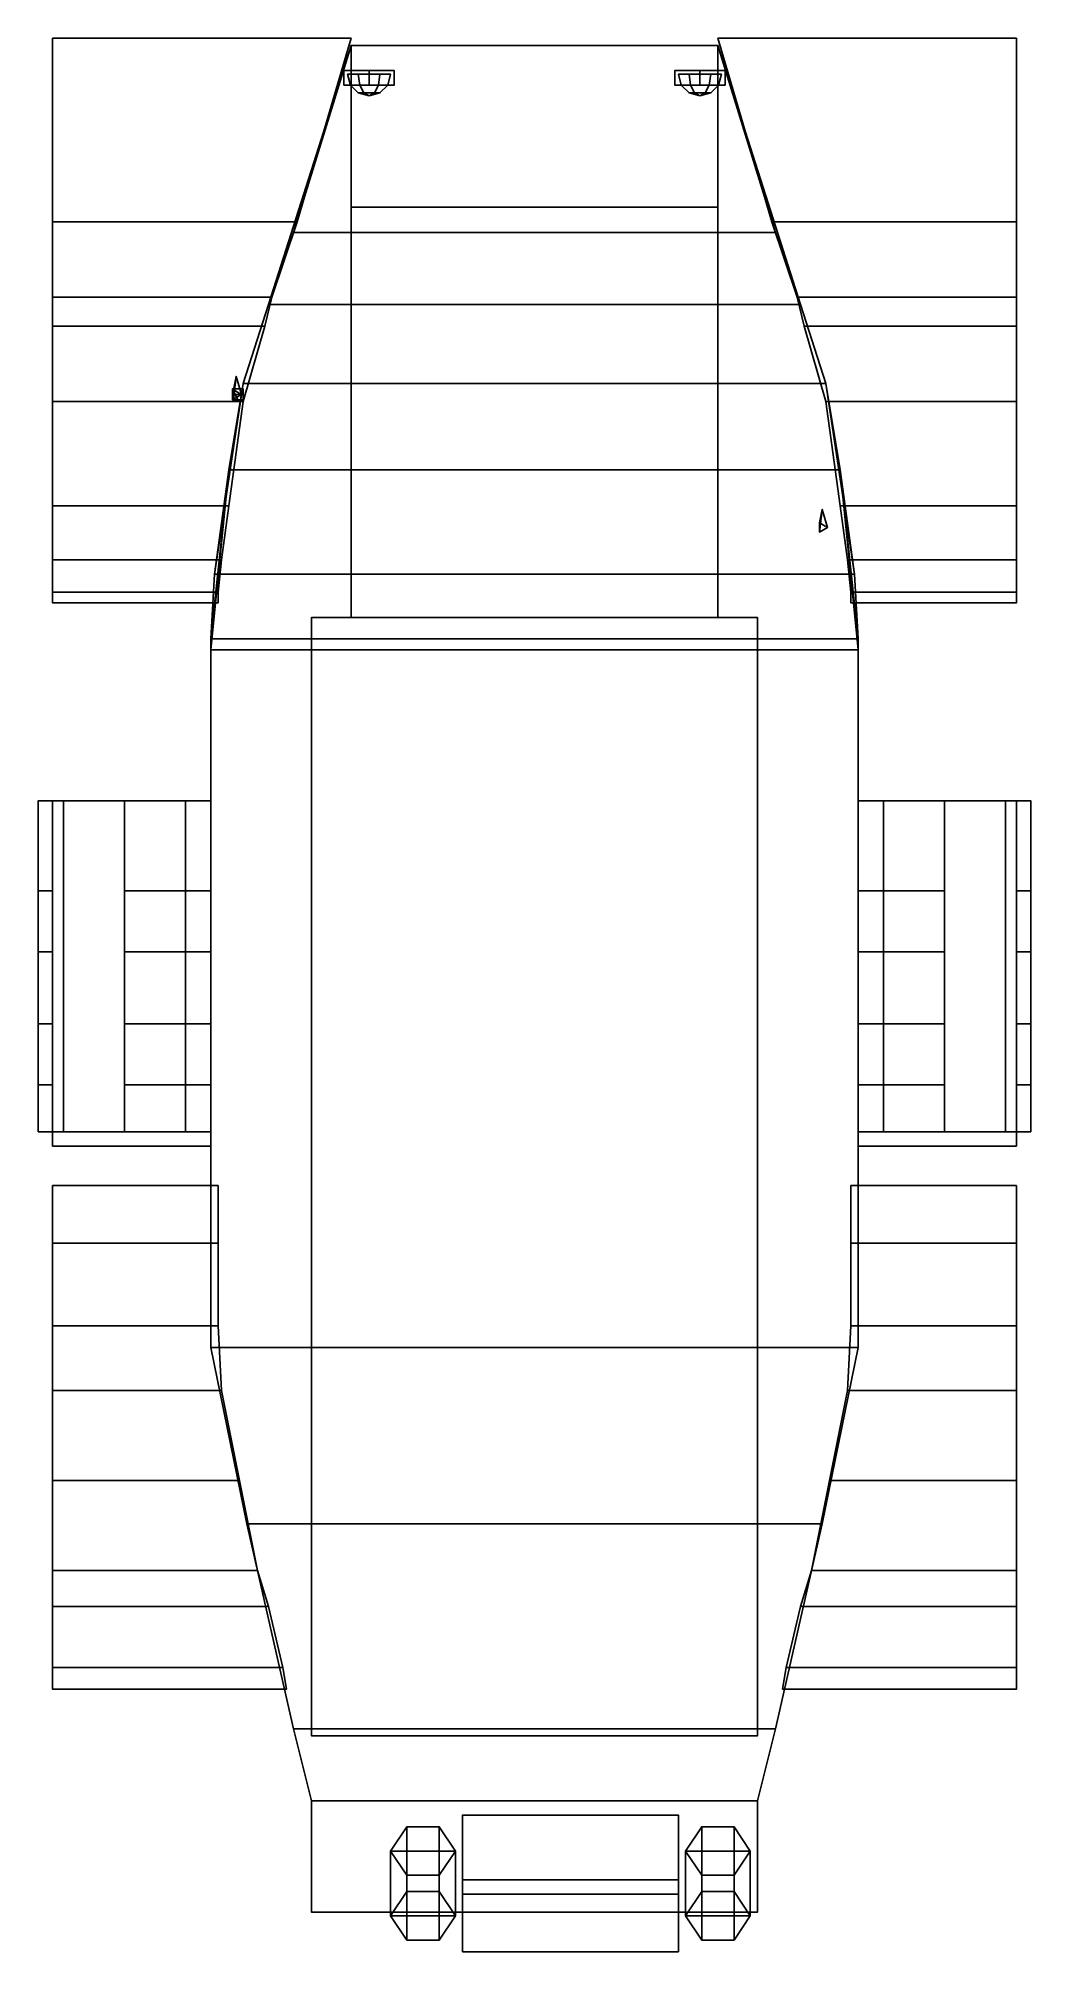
# Model space of a CAD drawing. Extents: x -1.38 to 1.38, y -2.71 to 2.61.
import ezdxf

# ---------------------------------------------------------------- set-up
doc = ezdxf.new("R2010")
doc.units = 0
doc.layers.get('0').update_dxf_attribs({"linetype": 'CONTINUOUS'})
doc.layers.add('MUDSHIELDS', color=6, linetype='CONTINUOUS')

msp = doc.modelspace()

# ---------------------------------------------------------------- linework, layer by layer
for points in [[(-0.51, 2.59, 0.81), (-0.74, 1.87, 0.81), (-0.74, 1.87, 1.34), (-0.67, 2.07, 1.34)], [(0.51, 2.59, 0.81), (0.74, 1.87, 0.81), (-0.74, 1.87, 0.81), (-0.51, 2.59, 0.81)], [(0.67, 2.07, 1.34), (0.51, 2.59, 0.81), (-0.51, 2.59, 0.81), (-0.67, 2.07, 1.34)], [(-0.51, 2.14, 0.42), (-0.51, 1, 0.42), (-0.51, 1, 0.81), (-0.51, 2.59, 0.81)], [(0.51, 2.59, 0.81), (0.51, 2.14, 0.42), (-0.51, 2.14, 0.42), (-0.51, 2.59, 0.81)], [(0.51, 1, 0.81), (0.51, 1, 0.42), (0.51, 2.14, 0.42), (0.51, 2.59, 0.81)], [(0.74, 1.87, 1.34), (0.74, 1.87, 0.81), (0.51, 2.59, 0.81), (0.67, 2.07, 1.34)], [(-0.53, 2.52, 1.07), (-0.53, 2.48, 1.07), (-0.46, 2.48, 1.15), (-0.46, 2.52, 1.15)], [(-0.46, 2.52, 1.15), (-0.46, 2.48, 1.15), (-0.53, 2.48, 1.07), (-0.53, 2.52, 1.07)], [(-0.53, 2.52, 1.07), (-0.53, 2.48, 1.07), (-0.53, 2.48, 0.92), (-0.53, 2.52, 0.88)], [(-0.53, 2.52, 0.88), (-0.53, 2.48, 0.92), (-0.53, 2.48, 1.07), (-0.53, 2.52, 1.07)], [(-0.512, 2.48, 1.03), (-0.52, 2.51, 1.03), (-0.49, 2.51, 0.978), (-0.486, 2.48, 0.985)], [(-0.486, 2.48, 1.075), (-0.49, 2.51, 1.082), (-0.52, 2.51, 1.03), (-0.512, 2.48, 1.03)], [(-0.43, 2.51, 1.082), (-0.4, 2.51, 1.03), (-0.52, 2.51, 1.03), (-0.49, 2.51, 1.082)], [(-0.4, 2.51, 1.03), (-0.43, 2.51, 0.978), (-0.49, 2.51, 0.978), (-0.52, 2.51, 1.03)], [(-0.486, 2.48, 0.985), (-0.49, 2.51, 0.978), (-0.43, 2.51, 0.978), (-0.434, 2.48, 0.985)], [(-0.434, 2.48, 1.075), (-0.43, 2.51, 1.082), (-0.49, 2.51, 1.082), (-0.486, 2.48, 1.075)], [(-0.39, 2.52, 1.07), (-0.39, 2.48, 1.07), (-0.46, 2.48, 1.15), (-0.46, 2.52, 1.15)], [(-0.46, 2.52, 1.15), (-0.46, 2.48, 1.15), (-0.39, 2.48, 1.07), (-0.39, 2.52, 1.07)], [(-0.434, 2.48, 0.985), (-0.43, 2.51, 0.978), (-0.4, 2.51, 1.03), (-0.408, 2.48, 1.03)], [(-0.408, 2.48, 1.03), (-0.4, 2.51, 1.03), (-0.43, 2.51, 1.082), (-0.434, 2.48, 1.075)], [(-0.39, 2.52, 1.07), (-0.39, 2.48, 1.07), (-0.39, 2.48, 0.92), (-0.39, 2.52, 0.88)], [(-0.39, 2.52, 0.88), (-0.39, 2.48, 0.92), (-0.39, 2.48, 1.07), (-0.39, 2.52, 1.07)], [(0.39, 2.52, 1.07), (0.39, 2.48, 1.07), (0.39, 2.48, 0.92), (0.39, 2.52, 0.88)], [(0.39, 2.52, 0.88), (0.39, 2.48, 0.92), (0.39, 2.48, 1.07), (0.39, 2.52, 1.07)], [(0.46, 2.52, 1.15), (0.46, 2.48, 1.15), (0.39, 2.48, 1.07), (0.39, 2.52, 1.07)], [(0.39, 2.52, 1.07), (0.39, 2.48, 1.07), (0.46, 2.48, 1.15), (0.46, 2.52, 1.15)], [(0.52, 2.51, 1.03), (0.49, 2.51, 0.978), (0.43, 2.51, 0.978), (0.4, 2.51, 1.03)], [(0.408, 2.48, 1.03), (0.4, 2.51, 1.03), (0.43, 2.51, 0.978), (0.434, 2.48, 0.985)], [(0.49, 2.51, 1.082), (0.52, 2.51, 1.03), (0.4, 2.51, 1.03), (0.43, 2.51, 1.082)], [(0.434, 2.48, 1.075), (0.43, 2.51, 1.082), (0.4, 2.51, 1.03), (0.408, 2.48, 1.03)], [(0.434, 2.48, 0.985), (0.43, 2.51, 0.978), (0.49, 2.51, 0.978), (0.486, 2.48, 0.985)], [(0.486, 2.48, 1.075), (0.49, 2.51, 1.082), (0.43, 2.51, 1.082), (0.434, 2.48, 1.075)], [(0.53, 2.52, 1.07), (0.53, 2.48, 1.07), (0.46, 2.48, 1.15), (0.46, 2.52, 1.15)], [(0.46, 2.52, 1.15), (0.46, 2.48, 1.15), (0.53, 2.48, 1.07), (0.53, 2.52, 1.07)], [(0.486, 2.48, 0.985), (0.49, 2.51, 0.978), (0.52, 2.51, 1.03), (0.512, 2.48, 1.03)], [(0.512, 2.48, 1.03), (0.52, 2.51, 1.03), (0.49, 2.51, 1.082), (0.486, 2.48, 1.075)], [(0.53, 2.52, 0.88), (0.53, 2.48, 0.92), (0.53, 2.48, 1.07), (0.53, 2.52, 1.07)], [(0.53, 2.52, 1.07), (0.53, 2.48, 1.07), (0.53, 2.48, 0.92), (0.53, 2.52, 0.88)], [(-0.49, 2.458, 1.03), (-0.512, 2.48, 1.03), (-0.486, 2.48, 0.985), (-0.475, 2.458, 1.004)], [(-0.475, 2.458, 1.056), (-0.486, 2.48, 1.075), (-0.512, 2.48, 1.03), (-0.49, 2.458, 1.03)], [(-0.46, 2.45, 1.03), (-0.49, 2.458, 1.03), (-0.475, 2.458, 1.004), (-0.46, 2.45, 1.03)], [(-0.46, 2.45, 1.03), (-0.475, 2.458, 1.056), (-0.49, 2.458, 1.03), (-0.46, 2.45, 1.03)], [(-0.475, 2.458, 1.004), (-0.486, 2.48, 0.985), (-0.434, 2.48, 0.985), (-0.445, 2.458, 1.004)], [(-0.445, 2.458, 1.056), (-0.434, 2.48, 1.075), (-0.486, 2.48, 1.075), (-0.475, 2.458, 1.056)], [(-0.46, 2.45, 1.03), (-0.475, 2.458, 1.004), (-0.445, 2.458, 1.004), (-0.46, 2.45, 1.03)], [(-0.46, 2.45, 1.03), (-0.445, 2.458, 1.056), (-0.475, 2.458, 1.056), (-0.46, 2.45, 1.03)], [(-0.46, 2.45, 1.03), (-0.445, 2.458, 1.004), (-0.43, 2.458, 1.03), (-0.46, 2.45, 1.03)], [(-0.46, 2.45, 1.03), (-0.43, 2.458, 1.03), (-0.445, 2.458, 1.056), (-0.46, 2.45, 1.03)], [(-0.445, 2.458, 1.004), (-0.434, 2.48, 0.985), (-0.408, 2.48, 1.03), (-0.43, 2.458, 1.03)], [(-0.43, 2.458, 1.03), (-0.408, 2.48, 1.03), (-0.434, 2.48, 1.075), (-0.445, 2.458, 1.056)], [(0.43, 2.458, 1.03), (0.408, 2.48, 1.03), (0.434, 2.48, 0.985), (0.445, 2.458, 1.004)], [(0.445, 2.458, 1.056), (0.434, 2.48, 1.075), (0.408, 2.48, 1.03), (0.43, 2.458, 1.03)], [(0.46, 2.45, 1.03), (0.43, 2.458, 1.03), (0.445, 2.458, 1.004), (0.46, 2.45, 1.03)], [(0.46, 2.45, 1.03), (0.445, 2.458, 1.056), (0.43, 2.458, 1.03), (0.46, 2.45, 1.03)], [(0.445, 2.458, 1.004), (0.434, 2.48, 0.985), (0.486, 2.48, 0.985), (0.475, 2.458, 1.004)], [(0.475, 2.458, 1.056), (0.486, 2.48, 1.075), (0.434, 2.48, 1.075), (0.445, 2.458, 1.056)], [(0.46, 2.45, 1.03), (0.445, 2.458, 1.004), (0.475, 2.458, 1.004), (0.46, 2.45, 1.03)], [(0.46, 2.45, 1.03), (0.475, 2.458, 1.056), (0.445, 2.458, 1.056), (0.46, 2.45, 1.03)], [(0.46, 2.45, 1.03), (0.475, 2.458, 1.004), (0.49, 2.458, 1.03), (0.46, 2.45, 1.03)], [(0.46, 2.45, 1.03), (0.49, 2.458, 1.03), (0.475, 2.458, 1.056), (0.46, 2.45, 1.03)], [(0.475, 2.458, 1.004), (0.486, 2.48, 0.985), (0.512, 2.48, 1.03), (0.49, 2.458, 1.03)], [(0.49, 2.458, 1.03), (0.512, 2.48, 1.03), (0.486, 2.48, 1.075), (0.475, 2.458, 1.056)], [(0.51, 2.14, 0.42), (0.51, 1, 0.42), (-0.51, 1, 0.42), (-0.51, 2.14, 0.42)], [(-0.67, 2.07, 1.34), (-0.74, 1.87, 1.34), (0.74, 1.87, 1.34), (0.67, 2.07, 1.34)], [(-0.74, 1.87, 0.81), (-0.81, 1.65, 0.81), (-0.81, 1.65, 1.72), (-0.74, 1.87, 1.34)], [(-0.74, 1.87, 1.34), (-0.81, 1.65, 1.72), (0.81, 1.65, 1.72), (0.74, 1.87, 1.34)], [(0.74, 1.87, 0.81), (0.81, 1.65, 0.81), (-0.81, 1.65, 0.81), (-0.74, 1.87, 0.81)], [(0.81, 1.65, 1.72), (0.81, 1.65, 0.81), (0.74, 1.87, 0.81), (0.74, 1.87, 1.34)], [(-0.81, 1.65, 0.81), (-0.85, 1.41, 0.81), (-0.89, 1.12, 1.74), (-0.81, 1.65, 1.72)], [(-0.81, 1.65, 1.72), (-0.89, 1.12, 1.74), (0.89, 1.12, 1.74), (0.81, 1.65, 1.72)], [(0.81, 1.65, 0.81), (0.85, 1.41, 0.81), (-0.85, 1.41, 0.81), (-0.81, 1.65, 0.81)], [(-0.815, 1.62, 1.68), (-0.8375, 1.633, 1.68), (-0.83, 1.67, 2.95)], [(-0.8375, 1.633, 1.68), (-0.8375, 1.607, 1.68), (-0.83, 1.67, 2.95)], [(-0.8375, 1.607, 1.68), (-0.815, 1.62, 1.68), (-0.83, 1.67, 2.95)], [(0.89, 1.12, 1.74), (0.85, 1.41, 0.81), (0.81, 1.65, 0.81), (0.81, 1.65, 1.72)], [(-0.81, 1.62, 1.695), (-0.81, 1.635, 1.68), (-0.84, 1.635, 1.68), (-0.84, 1.62, 1.695)], [(-0.81, 1.635, 1.68), (-0.81, 1.62, 1.665), (-0.84, 1.62, 1.665), (-0.84, 1.635, 1.68)], [(-0.84, 1.62, 1.665), (-0.84, 1.605, 1.68), (-0.825, 1.605, 1.68), (-0.84, 1.635, 1.68)], [(-0.81, 1.605, 1.68), (-0.81, 1.62, 1.695), (-0.84, 1.62, 1.695), (-0.84, 1.605, 1.68)], [(-0.81, 1.62, 1.665), (-0.81, 1.605, 1.68), (-0.84, 1.605, 1.68), (-0.84, 1.62, 1.665)], [(-0.85, 1.41, 0.81), (-0.85, 1.41, 0.81), (-0.9, 0.94, 1.65), (-0.89, 1.12, 1.74)], [(-0.85, 1.41, 0.81), (-0.9, 0.91, 0.81), (-0.9, 0.91, 1.65), (-0.9, 0.94, 1.65)], [(0.85, 1.41, 0.81), (0.9, 0.91, 0.81), (-0.9, 0.91, 0.81), (-0.85, 1.41, 0.81)], [(0.9, 0.94, 1.65), (0.85, 1.41, 0.81), (0.85, 1.41, 0.81), (0.89, 1.12, 1.74)], [(0.9, 0.91, 1.65), (0.9, 0.91, 0.81), (0.85, 1.41, 0.81), (0.9, 0.94, 1.65)], [(0.7925, 1.237, 1.73), (0.815, 1.25, 1.73), (0.8, 1.3, 3)], [(0.7925, 1.263, 1.73), (0.7925, 1.237, 1.73), (0.8, 1.3, 3)], [(0.815, 1.25, 1.73), (0.7925, 1.263, 1.73), (0.8, 1.3, 3)], [(-0.89, 1.12, 1.74), (-0.9, 0.94, 1.65), (0.9, 0.94, 1.65), (0.89, 1.12, 1.74)], [(-0.62, 1, 0.42), (-0.62, -2.11, 0.42), (-0.62, -2.11, 0.81), (-0.62, 1, 0.81)], [(0.62, 1, 0.42), (0.62, -2.11, 0.42), (-0.62, -2.11, 0.42), (-0.62, 1, 0.42)], [(-0.51, 1, 0.42), (-0.62, 1, 0.42), (-0.62, 1, 0.81), (-0.51, 1, 0.81)], [(0.62, 1, 0.42), (0.51, 1, 0.42), (0.51, 1, 0.81), (0.62, 1, 0.81)], [(0.62, -2.11, 0.81), (0.62, -2.11, 0.42), (0.62, 1, 0.42), (0.62, 1, 0.81)], [(-0.9, 0.94, 1.65), (-0.9, -1.03, 1.65), (0.9, -1.03, 1.65), (0.9, 0.94, 1.65)], [(-0.9, 0.91, 0.81), (-0.9, -1.03, 0.81), (-0.9, -1.03, 1.65), (-0.9, 0.91, 1.65)], [(0.9, 0.91, 0.81), (0.9, -1.03, 0.81), (-0.9, -1.03, 0.81), (-0.9, 0.91, 0.81)], [(0.9, -1.03, 1.65), (0.9, -1.03, 0.81), (0.9, 0.91, 0.81), (0.9, 0.91, 1.65)], [(-1.38, 0.49, 1.26), (-1.3097, 0.49, 1.0903), (-1.3097, -0.43, 1.0903), (-1.38, -0.43, 1.26)], [(-1.3097, 0.49, 1.4297), (-1.38, 0.49, 1.26), (-1.38, -0.43, 1.26), (-1.3097, -0.43, 1.4297)], [(-0.9, 0.49, 1.26), (-1.3097, 0.49, 1.0903), (-1.38, 0.49, 1.26), (-0.9703, 0.49, 1.4297)], [(-0.9703, 0.49, 1.4297), (-1.38, 0.49, 1.26), (-1.3097, 0.49, 1.4297), (-1.14, 0.49, 1.5)], [(-1.34, 0.49, 0.93), (-1.34, -0.47, 0.93), (-0.9, -0.47, 0.93), (-0.9, 0.49, 0.93)], [(-0.9, 0.49, 0.52), (-0.9, -0.47, 0.52), (-1.34, -0.47, 0.52), (-1.34, 0.49, 0.52)], [(-0.9, 0.49, 0.93), (-0.9, 0.49, 0.52), (-1.34, 0.49, 0.52), (-1.34, 0.49, 0.93)], [(-1.34, 0.49, 0.52), (-1.34, -0.47, 0.52), (-1.34, -0.47, 0.93), (-1.34, 0.49, 0.93)], [(-1.3097, 0.49, 1.0903), (-1.14, 0.49, 1.02), (-1.14, -0.43, 1.02), (-1.3097, -0.43, 1.0903)], [(-1.14, 0.49, 1.5), (-1.3097, 0.49, 1.4297), (-1.3097, -0.43, 1.4297), (-1.14, -0.43, 1.5)], [(-0.9703, 0.49, 1.0903), (-1.14, 0.49, 1.02), (-1.3097, 0.49, 1.0903), (-0.9, 0.49, 1.26)], [(-1.14, 0.49, 1.02), (-0.9703, 0.49, 1.0903), (-0.9703, -0.43, 1.0903), (-1.14, -0.43, 1.02)], [(-0.9703, 0.49, 1.4297), (-1.14, 0.49, 1.5), (-1.14, -0.43, 1.5), (-0.9703, -0.43, 1.4297)], [(-0.9703, 0.49, 1.0903), (-0.9, 0.49, 1.26), (-0.9, -0.43, 1.26), (-0.9703, -0.43, 1.0903)], [(-0.9, 0.49, 1.26), (-0.9703, 0.49, 1.4297), (-0.9703, -0.43, 1.4297), (-0.9, -0.43, 1.26)], [(-0.9, 0.49, 0.81), (-0.9, -0.47, 0.81), (-0.9, -0.47, 0.52), (-0.9, 0.49, 0.52)], [(1.34, 0.49, 0.93), (1.34, 0.49, 0.52), (0.9, 0.49, 0.52), (0.9, 0.49, 0.93)], [(0.9, 0.49, 0.93), (0.9, -0.47, 0.93), (1.34, -0.47, 0.93), (1.34, 0.49, 0.93)], [(1.34, 0.49, 0.52), (1.34, -0.47, 0.52), (0.9, -0.47, 0.52), (0.9, 0.49, 0.52)], [(0.9, 0.49, 0.52), (0.9, -0.47, 0.52), (0.9, -0.47, 0.81), (0.9, 0.49, 0.81)], [(0.9703, 0.49, 1.4297), (0.9, 0.49, 1.26), (0.9, -0.43, 1.26), (0.9703, -0.43, 1.4297)], [(0.9, 0.49, 1.26), (0.9703, 0.49, 1.0903), (0.9703, -0.43, 1.0903), (0.9, -0.43, 1.26)], [(1.3097, 0.49, 1.4297), (0.9, 0.49, 1.26), (0.9703, 0.49, 1.4297), (1.14, 0.49, 1.5)], [(1.38, 0.49, 1.26), (0.9703, 0.49, 1.0903), (0.9, 0.49, 1.26), (1.3097, 0.49, 1.4297)], [(1.14, 0.49, 1.5), (0.9703, 0.49, 1.4297), (0.9703, -0.43, 1.4297), (1.14, -0.43, 1.5)], [(0.9703, 0.49, 1.0903), (1.14, 0.49, 1.02), (1.14, -0.43, 1.02), (0.9703, -0.43, 1.0903)], [(1.3097, 0.49, 1.0903), (1.14, 0.49, 1.02), (0.9703, 0.49, 1.0903), (1.38, 0.49, 1.26)], [(1.3097, 0.49, 1.4297), (1.14, 0.49, 1.5), (1.14, -0.43, 1.5), (1.3097, -0.43, 1.4297)], [(1.14, 0.49, 1.02), (1.3097, 0.49, 1.0903), (1.3097, -0.43, 1.0903), (1.14, -0.43, 1.02)], [(1.38, 0.49, 1.26), (1.3097, 0.49, 1.4297), (1.3097, -0.43, 1.4297), (1.38, -0.43, 1.26)], [(1.3097, 0.49, 1.0903), (1.38, 0.49, 1.26), (1.38, -0.43, 1.26), (1.3097, -0.43, 1.0903)], [(1.34, -0.47, 0.93), (1.34, -0.47, 0.52), (1.34, 0.49, 0.52), (1.34, 0.49, 0.93)], [(-1.34, 0.24, 0.93), (-1.34, 0.07, 0.93), (-1.38, 0.07, 1.26), (-1.38, 0.24, 1.26)], [(-1.38, 0.24, 1.26), (-1.38, 0.07, 1.26), (-1.34, 0.07, 0.93), (-1.34, 0.24, 0.93)], [(-1.14, 0.24, 1.5), (-1.14, 0.07, 1.5), (-0.9, 0.07, 1.53), (-0.9, 0.24, 1.53)], [(-0.9, 0.24, 1.53), (-0.9, 0.07, 1.53), (-1.14, 0.07, 1.5), (-1.14, 0.24, 1.5)], [(1.14, 0.24, 1.5), (1.14, 0.07, 1.5), (0.9, 0.07, 1.53), (0.9, 0.24, 1.53)], [(0.9, 0.24, 1.53), (0.9, 0.07, 1.53), (1.14, 0.07, 1.5), (1.14, 0.24, 1.5)], [(1.38, 0.24, 1.26), (1.38, 0.07, 1.26), (1.34, 0.07, 0.93), (1.34, 0.24, 0.93)], [(1.34, 0.24, 0.93), (1.34, 0.07, 0.93), (1.38, 0.07, 1.26), (1.38, 0.24, 1.26)], [(-1.38, -0.13, 1.26), (-1.38, -0.3, 1.26), (-1.34, -0.3, 0.93), (-1.34, -0.13, 0.93)], [(-1.34, -0.13, 0.93), (-1.34, -0.3, 0.93), (-1.38, -0.3, 1.26), (-1.38, -0.13, 1.26)], [(-0.9, -0.13, 1.53), (-0.9, -0.3, 1.53), (-1.14, -0.3, 1.5), (-1.14, -0.13, 1.5)], [(-1.14, -0.13, 1.5), (-1.14, -0.3, 1.5), (-0.9, -0.3, 1.53), (-0.9, -0.13, 1.53)], [(1.14, -0.13, 1.5), (1.14, -0.3, 1.5), (0.9, -0.3, 1.53), (0.9, -0.13, 1.53)], [(0.9, -0.13, 1.53), (0.9, -0.3, 1.53), (1.14, -0.3, 1.5), (1.14, -0.13, 1.5)], [(1.38, -0.13, 1.26), (1.38, -0.3, 1.26), (1.34, -0.3, 0.93), (1.34, -0.13, 0.93)], [(1.34, -0.13, 0.93), (1.34, -0.3, 0.93), (1.38, -0.3, 1.26), (1.38, -0.13, 1.26)], [(-0.9703, -0.43, 1.4297), (-1.38, -0.43, 1.26), (-1.3097, -0.43, 1.0903), (-0.9, -0.43, 1.26)], [(-1.14, -0.43, 1.5), (-1.3097, -0.43, 1.4297), (-1.38, -0.43, 1.26), (-0.9703, -0.43, 1.4297)], [(-1.34, -0.47, 0.93), (-1.34, -0.47, 0.52), (-0.9, -0.47, 0.52), (-0.9, -0.47, 0.93)], [(-0.9, -0.43, 1.26), (-1.3097, -0.43, 1.0903), (-1.14, -0.43, 1.02), (-0.9703, -0.43, 1.0903)], [(1.14, -0.43, 1.5), (0.9703, -0.43, 1.4297), (0.9, -0.43, 1.26), (1.3097, -0.43, 1.4297)], [(1.3097, -0.43, 1.4297), (0.9, -0.43, 1.26), (0.9703, -0.43, 1.0903), (1.38, -0.43, 1.26)], [(0.9, -0.47, 0.93), (0.9, -0.47, 0.52), (1.34, -0.47, 0.52), (1.34, -0.47, 0.93)], [(1.38, -0.43, 1.26), (0.9703, -0.43, 1.0903), (1.14, -0.43, 1.02), (1.3097, -0.43, 1.0903)], [(-0.9, -1.03, 0.81), (-0.8, -1.52, 0.81), (-0.8, -1.52, 1.6), (-0.9, -1.03, 1.65)], [(-0.9, -1.03, 1.65), (-0.8, -1.52, 1.6), (0.8, -1.52, 1.6), (0.9, -1.03, 1.65)], [(0.9, -1.03, 0.81), (0.8, -1.52, 0.81), (-0.8, -1.52, 0.81), (-0.9, -1.03, 0.81)], [(0.8, -1.52, 1.6), (0.8, -1.52, 0.81), (0.9, -1.03, 0.81), (0.9, -1.03, 1.65)], [(-0.8, -1.52, 0.81), (-0.67, -2.09, 0.81), (-0.67, -2.09, 1.52), (-0.8, -1.52, 1.6)], [(-0.8, -1.52, 1.6), (-0.67, -2.09, 1.52), (0.67, -2.09, 1.52), (0.8, -1.52, 1.6)], [(0.8, -1.52, 0.81), (0.67, -2.09, 0.81), (-0.67, -2.09, 0.81), (-0.8, -1.52, 0.81)], [(0.67, -2.09, 1.52), (0.67, -2.09, 0.81), (0.8, -1.52, 0.81), (0.8, -1.52, 1.6)], [(-0.67, -2.09, 0.81), (-0.62, -2.29, 0.81), (-0.62, -2.29, 1.36), (-0.67, -2.09, 1.52)], [(-0.67, -2.09, 1.52), (-0.62, -2.29, 1.36), (0.62, -2.29, 1.36), (0.67, -2.09, 1.52)], [(0.67, -2.09, 0.81), (0.62, -2.29, 0.81), (-0.62, -2.29, 0.81), (-0.67, -2.09, 0.81)], [(-0.62, -2.11, 0.81), (-0.62, -2.11, 0.42), (0.62, -2.11, 0.42), (0.62, -2.11, 0.81)], [(0.62, -2.29, 1.36), (0.62, -2.29, 0.81), (0.67, -2.09, 0.81), (0.67, -2.09, 1.52)], [(-0.62, -2.29, 0.81), (-0.62, -2.6, 0.81), (-0.62, -2.6, 0.86), (-0.62, -2.29, 1.36)], [(-0.62, -2.29, 1.36), (-0.62, -2.6, 0.86), (0.62, -2.6, 0.86), (0.62, -2.29, 1.36)], [(0.62, -2.6, 0.81), (-0.62, -2.6, 0.81), (-0.62, -2.29, 0.81), (0.62, -2.29, 0.81)], [(-0.2, -2.55, 0.93), (-0.2, -2.71, 1.02), (-0.2, -2.51, 1.37), (-0.2, -2.33, 1.28)], [(-0.2, -2.33, 1.28), (-0.2, -2.51, 1.37), (0.4, -2.51, 1.37), (0.4, -2.33, 1.28)], [(0.4, -2.51, 1.37), (0.4, -2.71, 1.02), (0.4, -2.55, 0.93), (0.4, -2.33, 1.28)], [(0.62, -2.6, 0.86), (0.62, -2.6, 0.81), (0.62, -2.29, 0.81), (0.62, -2.29, 1.36)], [(-0.355, -2.5425, 0.951), (-0.4, -2.61, 0.99), (-0.4, -2.43, 1.3018), (-0.355, -2.3625, 1.2628)], [(-0.4, -2.43, 1.3018), (-0.22, -2.43, 1.3018), (-0.265, -2.3625, 1.2628), (-0.355, -2.3625, 1.2628)], [(-0.22, -2.61, 0.99), (-0.265, -2.5425, 0.951), (-0.265, -2.3625, 1.2628), (-0.22, -2.43, 1.3018)], [(0.465, -2.5425, 0.951), (0.42, -2.61, 0.99), (0.42, -2.43, 1.3018), (0.465, -2.3625, 1.2628)], [(0.42, -2.43, 1.3018), (0.6, -2.43, 1.3018), (0.555, -2.3625, 1.2628), (0.465, -2.3625, 1.2628)], [(0.6, -2.61, 0.99), (0.555, -2.5425, 0.951), (0.555, -2.3625, 1.2628), (0.6, -2.43, 1.3018)], [(-0.4, -2.61, 0.99), (-0.355, -2.6775, 1.029), (-0.355, -2.4975, 1.3407), (-0.4, -2.43, 1.3018)], [(-0.355, -2.4975, 1.3407), (-0.265, -2.4975, 1.3407), (-0.22, -2.43, 1.3018), (-0.4, -2.43, 1.3018)], [(-0.265, -2.6775, 1.029), (-0.22, -2.61, 0.99), (-0.22, -2.43, 1.3018), (-0.265, -2.4975, 1.3407)], [(0.42, -2.61, 0.99), (0.465, -2.6775, 1.029), (0.465, -2.4975, 1.3407), (0.42, -2.43, 1.3018)], [(0.465, -2.4975, 1.3407), (0.555, -2.4975, 1.3407), (0.6, -2.43, 1.3018), (0.42, -2.43, 1.3018)], [(0.555, -2.6775, 1.029), (0.6, -2.61, 0.99), (0.6, -2.43, 1.3018), (0.555, -2.4975, 1.3407)], [(-0.355, -2.6775, 1.029), (-0.265, -2.6775, 1.029), (-0.265, -2.4975, 1.3407), (-0.355, -2.4975, 1.3407)], [(0.465, -2.6775, 1.029), (0.555, -2.6775, 1.029), (0.555, -2.4975, 1.3407), (0.465, -2.4975, 1.3407)], [(-0.355, -2.5425, 0.951), (-0.265, -2.5425, 0.951), (-0.22, -2.61, 0.99), (-0.4, -2.61, 0.99)], [(-0.2, -2.51, 1.37), (-0.2, -2.71, 1.02), (0.4, -2.71, 1.02), (0.4, -2.51, 1.37)], [(0.4, -2.55, 0.93), (0.4, -2.71, 1.02), (-0.2, -2.71, 1.02), (-0.2, -2.55, 0.93)], [(0.465, -2.5425, 0.951), (0.555, -2.5425, 0.951), (0.6, -2.61, 0.99), (0.42, -2.61, 0.99)], [(-0.62, -2.6, 0.86), (-0.62, -2.6, 0.81), (0.62, -2.6, 0.81), (0.62, -2.6, 0.86)], [(-0.4, -2.61, 0.99), (-0.22, -2.61, 0.99), (-0.265, -2.6775, 1.029), (-0.355, -2.6775, 1.029)], [(0.42, -2.61, 0.99), (0.6, -2.61, 0.99), (0.555, -2.6775, 1.029), (0.465, -2.6775, 1.029)]]:
    msp.add_3dface(points)
at = {"layer": 'MUDSHIELDS'}
for points in [[(-1.34, 2.61, 0.75), (-1.34, 2.1, 1.26), (-0.66, 2.1, 1.26), (-0.51, 2.61, 0.75)], [(-0.51, 2.61, 0.75), (-0.66, 2.1, 1.26), (-1.34, 2.1, 1.26), (-1.34, 2.61, 0.75)], [(1.34, 2.61, 0.75), (1.34, 2.1, 1.26), (0.66, 2.1, 1.26), (0.51, 2.61, 0.75)], [(0.51, 2.61, 0.75), (0.66, 2.1, 1.26), (1.34, 2.1, 1.26), (1.34, 2.61, 0.75)], [(-1.34, 2.1, 1.26), (-1.34, 1.89, 1.36), (-0.73, 1.89, 1.36), (-0.66, 2.1, 1.26)], [(-0.66, 2.1, 1.26), (-0.73, 1.89, 1.36), (-1.34, 1.89, 1.36), (-1.34, 2.1, 1.26)], [(1.34, 2.1, 1.26), (1.34, 1.89, 1.36), (0.73, 1.89, 1.36), (0.66, 2.1, 1.26)], [(0.66, 2.1, 1.26), (0.73, 1.89, 1.36), (1.34, 1.89, 1.36), (1.34, 2.1, 1.26)], [(-0.73, 1.89, 1.36), (-0.75, 1.81, 1.38), (-1.34, 1.81, 1.38), (-1.34, 1.89, 1.36)], [(-1.34, 1.89, 1.36), (-1.34, 1.81, 1.38), (-0.75, 1.81, 1.38), (-0.73, 1.89, 1.36)], [(1.34, 1.89, 1.36), (1.34, 1.81, 1.38), (0.75, 1.81, 1.38), (0.73, 1.89, 1.36)], [(0.73, 1.89, 1.36), (0.75, 1.81, 1.38), (1.34, 1.81, 1.38), (1.34, 1.89, 1.36)], [(-1.34, 1.81, 1.38), (-1.34, 1.6, 1.38), (-0.81, 1.6, 1.38), (-0.75, 1.81, 1.38)], [(-0.75, 1.81, 1.38), (-0.81, 1.6, 1.38), (-1.34, 1.6, 1.38), (-1.34, 1.81, 1.38)], [(0.75, 1.81, 1.38), (0.81, 1.6, 1.38), (1.34, 1.6, 1.38), (1.34, 1.81, 1.38)], [(1.34, 1.81, 1.38), (1.34, 1.6, 1.38), (0.81, 1.6, 1.38), (0.75, 1.81, 1.38)], [(-0.81, 1.6, 1.38), (-0.85, 1.31, 1.26), (-1.34, 1.31, 1.26), (-1.34, 1.6, 1.38)], [(-1.34, 1.6, 1.38), (-1.34, 1.31, 1.26), (-0.85, 1.31, 1.26), (-0.81, 1.6, 1.38)], [(1.34, 1.6, 1.38), (1.34, 1.31, 1.26), (0.85, 1.31, 1.26), (0.81, 1.6, 1.38)], [(0.81, 1.6, 1.38), (0.85, 1.31, 1.26), (1.34, 1.31, 1.26), (1.34, 1.6, 1.38)], [(-0.85, 1.31, 1.26), (-0.87, 1.16, 1.09), (-1.34, 1.16, 1.09), (-1.34, 1.31, 1.26)], [(-1.34, 1.31, 1.26), (-1.34, 1.16, 1.09), (-0.87, 1.16, 1.09), (-0.85, 1.31, 1.26)], [(0.85, 1.31, 1.26), (0.87, 1.16, 1.09), (1.34, 1.16, 1.09), (1.34, 1.31, 1.26)], [(1.34, 1.31, 1.26), (1.34, 1.16, 1.09), (0.87, 1.16, 1.09), (0.85, 1.31, 1.26)], [(-0.87, 1.16, 1.09), (-0.88, 1.07, 0.92), (-1.34, 1.07, 0.92), (-1.34, 1.16, 1.09)], [(-1.34, 1.16, 1.09), (-1.34, 1.07, 0.92), (-0.88, 1.07, 0.92), (-0.87, 1.16, 1.09)], [(1.34, 1.16, 1.09), (1.34, 1.07, 0.92), (0.88, 1.07, 0.92), (0.87, 1.16, 1.09)], [(0.87, 1.16, 1.09), (0.88, 1.07, 0.92), (1.34, 1.07, 0.92), (1.34, 1.16, 1.09)], [(-1.34, 1.07, 0.92), (-1.34, 1.04, 0.81), (-0.88, 1.04, 0.81), (-0.88, 1.07, 0.92)], [(-0.88, 1.07, 0.92), (-0.88, 1.04, 0.81), (-1.34, 1.04, 0.81), (-1.34, 1.07, 0.92)], [(0.88, 1.07, 0.92), (0.88, 1.04, 0.81), (1.34, 1.04, 0.81), (1.34, 1.07, 0.92)], [(1.34, 1.07, 0.92), (1.34, 1.04, 0.81), (0.88, 1.04, 0.81), (0.88, 1.07, 0.92)], [(-1.34, 1.04, 0.81), (-1.34, 1.04, 0.7), (-0.88, 1.04, 0.7), (-0.88, 1.04, 0.81)], [(-0.88, 1.04, 0.81), (-0.88, 1.04, 0.7), (-1.34, 1.04, 0.7), (-1.34, 1.04, 0.81)], [(1.34, 1.04, 0.81), (1.34, 1.04, 0.7), (0.88, 1.04, 0.7), (0.88, 1.04, 0.81)], [(0.88, 1.04, 0.81), (0.88, 1.04, 0.7), (1.34, 1.04, 0.7), (1.34, 1.04, 0.81)], [(-0.88, -0.74, 1.18), (-0.88, -0.58, 0.95), (-1.34, -0.58, 0.95), (-1.34, -0.74, 1.18)], [(-1.34, -0.74, 1.18), (-1.34, -0.58, 0.95), (-0.88, -0.58, 0.95), (-0.88, -0.74, 1.18)], [(1.34, -0.74, 1.18), (1.34, -0.58, 0.95), (0.88, -0.58, 0.95), (0.88, -0.74, 1.18)], [(0.88, -0.74, 1.18), (0.88, -0.58, 0.95), (1.34, -0.58, 0.95), (1.34, -0.74, 1.18)], [(-1.34, -0.97, 1.32), (-1.34, -0.74, 1.18), (-0.88, -0.74, 1.18), (-0.88, -0.97, 1.32)], [(-0.88, -0.97, 1.32), (-0.88, -0.74, 1.18), (-1.34, -0.74, 1.18), (-1.34, -0.97, 1.32)], [(1.34, -0.97, 1.32), (1.34, -0.74, 1.18), (0.88, -0.74, 1.18), (0.88, -0.97, 1.32)], [(0.88, -0.97, 1.32), (0.88, -0.74, 1.18), (1.34, -0.74, 1.18), (1.34, -0.97, 1.32)], [(-0.87, -1.15, 1.38), (-0.88, -0.97, 1.32), (-1.34, -0.97, 1.32), (-1.34, -1.15, 1.38)], [(-1.34, -1.15, 1.38), (-1.34, -0.97, 1.32), (-0.88, -0.97, 1.32), (-0.87, -1.15, 1.38)], [(0.87, -1.15, 1.38), (0.88, -0.97, 1.32), (1.34, -0.97, 1.32), (1.34, -1.15, 1.38)], [(1.34, -1.15, 1.38), (1.34, -0.97, 1.32), (0.88, -0.97, 1.32), (0.87, -1.15, 1.38)], [(-0.82, -1.4, 1.38), (-0.87, -1.15, 1.38), (-1.34, -1.15, 1.38), (-1.34, -1.4, 1.38)], [(-1.34, -1.4, 1.38), (-1.34, -1.15, 1.38), (-0.87, -1.15, 1.38), (-0.82, -1.4, 1.38)], [(1.34, -1.4, 1.38), (1.34, -1.15, 1.38), (0.87, -1.15, 1.38), (0.82, -1.4, 1.38)], [(0.82, -1.4, 1.38), (0.87, -1.15, 1.38), (1.34, -1.15, 1.38), (1.34, -1.4, 1.38)], [(-1.34, -1.65, 1.29), (-1.34, -1.4, 1.38), (-0.82, -1.4, 1.38), (-0.77, -1.65, 1.29)], [(-0.77, -1.65, 1.29), (-0.82, -1.4, 1.38), (-1.34, -1.4, 1.38), (-1.34, -1.65, 1.29)], [(0.77, -1.65, 1.29), (0.82, -1.4, 1.38), (1.34, -1.4, 1.38), (1.34, -1.65, 1.29)], [(1.34, -1.65, 1.29), (1.34, -1.4, 1.38), (0.82, -1.4, 1.38), (0.77, -1.65, 1.29)], [(-1.34, -1.75, 1.22), (-1.34, -1.65, 1.29), (-0.77, -1.65, 1.29), (-0.74, -1.75, 1.22)], [(-0.74, -1.75, 1.22), (-0.77, -1.65, 1.29), (-1.34, -1.65, 1.29), (-1.34, -1.75, 1.22)], [(1.34, -1.75, 1.22), (1.34, -1.65, 1.29), (0.77, -1.65, 1.29), (0.74, -1.75, 1.22)], [(0.74, -1.75, 1.22), (0.77, -1.65, 1.29), (1.34, -1.65, 1.29), (1.34, -1.75, 1.22)], [(-1.34, -1.92, 1.04), (-1.34, -1.75, 1.22), (-0.74, -1.75, 1.22), (-0.7, -1.92, 1.04)], [(-0.7, -1.92, 1.04), (-0.74, -1.75, 1.22), (-1.34, -1.75, 1.22), (-1.34, -1.92, 1.04)], [(0.7, -1.92, 1.04), (0.74, -1.75, 1.22), (1.34, -1.75, 1.22), (1.34, -1.92, 1.04)], [(1.34, -1.92, 1.04), (1.34, -1.75, 1.22), (0.74, -1.75, 1.22), (0.7, -1.92, 1.04)], [(-0.69, -1.98, 0.94), (-0.7, -1.92, 1.04), (-1.34, -1.92, 1.04), (-1.34, -1.98, 0.94)], [(-1.34, -1.98, 0.94), (-1.34, -1.92, 1.04), (-0.7, -1.92, 1.04), (-0.69, -1.98, 0.94)], [(1.34, -1.98, 0.94), (1.34, -1.92, 1.04), (0.7, -1.92, 1.04), (0.69, -1.98, 0.94)], [(0.69, -1.98, 0.94), (0.7, -1.92, 1.04), (1.34, -1.92, 1.04), (1.34, -1.98, 0.94)]]:
    msp.add_3dface(points, dxfattribs=at)

doc.saveas('drawing.dxf')
